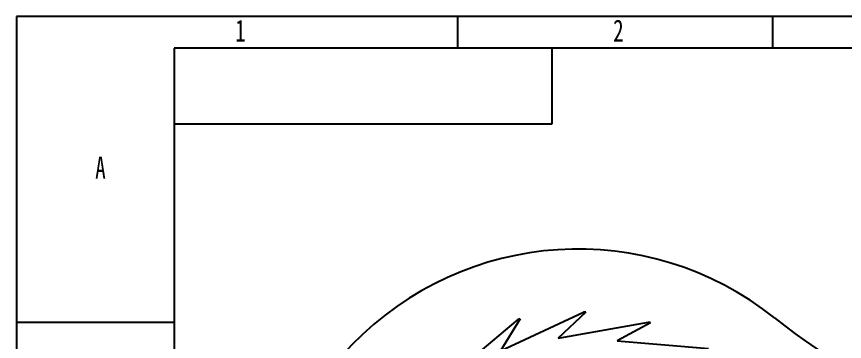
# Model space of a CAD drawing. Header units: millimetres. Extents: x 0 to 420, y 0 to 297.
# Drawn here: x 0 to 131.4, y 245.4 to 297 of the extents above; entities that cross this region are included whole.
import ezdxf

# ---------------------------------------------------------------- set-up
doc = ezdxf.new("R2010")
doc.units = ezdxf.units.MM
for name, color, linetype in [('10', 7, 'Continuous'), ('5', 7, 'Continuous'), ('9', 7, 'Continuous')]:
    doc.layers.add(name, color=color, linetype=linetype)
doc.styles.add('SLDTEXTSTYLE4', font='TXT', dxfattribs={"width": 0.7})

msp = doc.modelspace()

# ---------------------------------------------------------------- linework, layer by layer
at = {"color": 7, "linetype": 'Continuous', "lineweight": 25}
for p, q in [((76.81, 243.92), (89.99, 250.08)), ((90.35, 250.07), (85.98, 245.96)), ((68.47, 239.57), (79.61, 248.93)), ((79.96, 249.02), (76.81, 243.92)), ((85.98, 245.96), (100.31, 248.5)), ((100.66, 248.39), (95.37, 245.55)), ((95.37, 245.55), (109.87, 244.3))]:
    msp.add_line(p, q, dxfattribs=at)
for centre, radius, start, end in [((89.14, 210.09), 50, 51.3978, 305.1376), ((89.14, 210.09), 40, 88.2677, 88.7902), ((89.14, 210.09), 40, 103.2677, 103.7902), ((89.14, 210.09), 40, 73.2677, 73.7902), ((182.73, 327.31), 100, 231.3978, 268.2677)]:
    msp.add_arc(centre, radius, start, end, dxfattribs=at)
at = {"layer": '5'}
for p, q in [((70, 297), (70, 292)), ((120, 297), (120, 292)), ((0, 248.5), (25, 248.5))]:
    msp.add_line(p, q, dxfattribs=at)
at = {"layer": '5', "color": 7, "lineweight": 25}
for p, q in [((415, 292), (25, 292)), ((25, 292), (25, 5)), ((85, 280), (85, 292)), ((25, 280), (85, 280))]:
    msp.add_line(p, q, dxfattribs=at)
at = {"layer": '9', "color": 7}
for p, q in [((420, 297), (0, 297)), ((0, 297), (0, 0))]:
    msp.add_line(p, q, dxfattribs=at)

# ---------------------------------------------------------------- texts
at = {"layer": '10', "char_height": 3.5, "attachment_point": 2, "style": 'SLDTEXTSTYLE4'}
for s, insert in [('1', (35.54, 296.52)), ('2', (95.54, 296.52)), ('A', (13.32, 274.77))]:
    msp.add_mtext(s, dxfattribs=dict(at, insert=insert))

doc.saveas('drawing.dxf')
